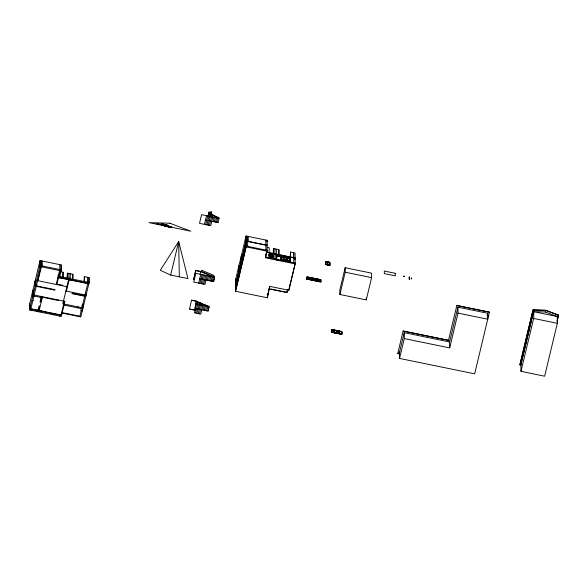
<?xml version="1.0" encoding="UTF-8"?>
<svg xmlns="http://www.w3.org/2000/svg" width="588" height="588" viewBox="0 0 588 588"><rect width="100%" height="100%" fill="white"/><g stroke="black" fill="none" stroke-linecap="round" stroke-linejoin="round"><path stroke-width="0.88" d="M167.977 225.961L168.381 227.027C167.867 225.116 169.836 227.012 168.631 226.145M409.241 277.124L409.344 277.918M409.197 277.176L409.564 277.764L409.564 277.213M409.557 277.293L409.52 277.94L409.175 277.374M409.74 278.822L409.211 279.182L409.439 278.315M409.711 278.896L409.564 278.352L409.182 279.124M409.52 277.801L409.696 277.22L409.241 277.264M306.848 278.969L307.046 278.153L320.96 281.005L320.739 282.071L306.848 278.969L319.887 281.615M171.365 226.718L170.807 226.387L171.689 226.578M161.156 224.667L160.818 224.506M165.25 224.712L164.89 224.616M168.447 226.931C169.939 227.122 168.117 227.269 168.638 226.262M157.305 223.991L156.798 223.734L157.334 223.932M161.413 224.05L160.892 223.808L161.421 224.006M171.373 227.247L171.498 227.652L171.696 226.99L170.711 226.696L170.373 227.262M306.73 277.764L320.717 280.741L320.938 279.712L306.907 276.897L306.73 277.661L320.725 280.564L306.716 277.72M306.855 279.116L307.046 278.175M320.761 281.961L320.952 281.027M306.84 279.013L319.872 281.74M171.115 227.563L171.365 226.527M208.123 216.34L208.983 212.092L210.239 212.349M59.351 277.815L61.262 269.855L61.189 264.931L40.043 260.594L29.4 304.974L29.466 309.898L61.292 316.418L64.915 301.328L33.09 294.809L33.016 289.884M29.466 309.898L40.109 265.519L40.043 260.594M30.811 309.001L40.866 267.077M30.907 310.192L31.23 308.854M34.523 295.103L34.207 296.44L32.766 296.146L32.7 291.222M36.61 286.415L36.926 285.077L35.493 284.783L35.42 279.859M37.97 280.741L41.55 265.82L41.476 260.888M32.259 309.413L32.017 310.42L31.995 308.774M36.331 311.302L36.574 310.302M37.757 310.192L37.441 311.53L37.419 309.891M41.057 296.44L40.741 297.778L42.174 298.072M38.007 310.479L39.102 305.914L39.639 306.025L38.543 310.589M41.035 297.837L40.065 301.901L40.601 302.011L41.579 297.947M38.881 311.824L42.498 296.734M41.675 311.346L41.432 312.346L41.41 310.707M56.242 284.482L59.822 269.561L59.755 264.637M61.189 264.931L60.939 271.193L59.498 270.899M58.455 277.632L56.904 284.092L62.725 285.283L62.6 285.783M52.7 314.654L52.942 313.654M59.675 276.507L59.601 271.553L63.085 272.266L62.901 277.374M58.249 299.961L58.131 300.468L42.373 297.234M72.883 274.28L72.714 280.204L72.883 274.28L67.4 273.155L67.216 278.264M67.23 279.079L67.4 273.155M66.562 286.599L67.039 286.165M60.174 314.786L59.858 316.124L59.836 314.477M66.415 291.126L69.127 279.822M61.02 315.19L64.371 301.218M69.744 279.594L69.987 278.594M70.023 280.006L70.273 273.743M84.393 276.632L84.224 282.563L84.393 276.632L89.038 277.587L89.104 282.512L80.857 316.917L62.093 313.073M77.682 307.862L77.925 306.855M81.342 308.604L80.857 310.611L82.298 310.905M84.312 296.19L84.635 294.853M87.34 283.556L87.59 277.293M89.038 277.587L88.788 283.85L57.911 277.521M79.777 316.697L81.218 310.685M87.708 283.629L81.938 307.678L62.82 303.761L68.906 278.374L68.84 273.449M165.162 225.278L164.816 226.027L165.213 226.086M164.831 226.24L165.007 225.586M165.14 226.431C166.117 224.226 166.845 227.071 165.066 226.417M166.411 226.365C166.97 226.005 165.963 227.446 166.889 225.821C165.419 225.542 167.462 225.711 166.661 225.924C165.625 227.078 166.213 224.77 165.529 226.52M165.772 225.77L165.302 226.395L166.117 226.549M167.249 226.527L167.536 225.873L167.11 226.77L167.095 225.77L167.536 225.88M168.117 226.74L168.278 226.005M168.381 227.012L168.447 226.086M169.55 226.174L169.359 227.233L169.528 226.292M170.424 227.431C171.24 224.653 167.58 228.151 171.534 227.674M170.388 226.703C169.983 226.828 169.961 228.1 169.925 226.615M170.108 227.38L170.27 226.703M170.645 275.066L178.686 241.55L187.969 278.616L170.645 275.066L160.267 270.289L178.686 241.55L179.311 276.838M204.44 224.366L206.528 215.678M205.697 224.623L207.784 215.936M207.946 216.435L208.983 212.092M195.782 270.384L193.702 279.337L195.782 270.384L201.971 271.649L213.326 276.434L212.297 281.321L210.614 280.616M206.961 224.881L209.041 216.2M210.247 212.621L208.99 212.452L209.203 216.965L210.247 212.621L211.496 212.474L211.489 211.79L210.453 216.538M208.218 225.138L210.298 216.458M211.496 212.474L210.46 216.818L210.445 216.127M210.901 216.854L211.526 214.252L219.104 217.847L218.067 222.602L205.484 220.022M196.488 301.174L194.407 310.089L189.483 309.082L191.556 300.167L196.488 301.174L195.451 305.745M209.475 225.395L211.562 216.715M212.819 216.972L210.732 225.66L199.516 223.359L201.596 214.671L219.111 218.258M200.089 274.273L200.714 271.663L195.782 270.656M213.032 221.573L214.076 217.229M198.671 283.085L200.751 274.398M214.297 221.83L215.333 217.486M199.927 283.342L202.007 274.662M215.553 222.088L216.59 217.744M201.184 283.6L203.264 274.919M197.134 304.812L197.752 301.666L191.556 300.167M202.441 283.857L204.528 275.177M197.788 304.4L195.701 312.809M198.604 304.481L199.009 302.195L196.495 301.681L207.858 306.458L206.814 310.802L205.55 310.273M203.705 284.114L205.785 275.434M199.045 304.657L196.958 313.066M199.655 305.878L200.273 302.724L197.759 302.21M207.042 275.691L204.962 284.379L193.739 282.078L195.826 273.391L214.598 277.235L213.554 281.579L199.707 278.741M198.222 313.602L200.302 304.915M201.125 305.539L201.537 303.254L199.016 302.739M207.263 280.292L208.299 275.948M199.479 313.86L201.559 305.172M208.519 280.549L209.563 276.206M202.823 305.429L200.736 314.117L194.444 312.823L196.524 304.143L209.115 306.723L208.071 311.059L195.488 308.487M209.776 280.807L210.82 276.463M203.036 310.03L204.08 305.686M211.041 281.064L212.077 276.72M204.301 310.288L205.337 305.944M205.557 310.545L206.594 306.201M213.554 281.579L214.591 276.963L213.334 276.705M201.544 303.805L209.107 306.444L208.071 311.059M267.055 252.575L266.68 251.679L267.055 252.575L267.217 240.338L246.063 236.001L235.428 280.38L235.582 291.281L267.408 297.8L267.694 294M235.494 285.305L246.137 240.933L267.283 245.262M235.501 285.533L246.144 241.161L267.297 245.49M235.575 290.457L246.21 246.085L267.364 250.414L267.04 251.752M235.582 291.281L246.225 246.901L246.063 236.001M266.893 241.675L267.217 240.338M266.474 252.561L265.416 256.971L295.205 263.071L289.09 288.583M266.695 252.502L265.423 257.787L295.213 263.894L288.884 290.281L269.774 286.371L267.731 296.462M268.966 254.927L269.201 253.928L273.516 254.81L273.552 257.272L269.238 256.39L269.201 253.928M271.017 257.228L271.009 254.971L269.355 254.633L270.98 255.074L270.987 257.324M271.384 255.464L271.48 255.074L273.133 255.412L273.163 257.566M278.977 254.611L278.91 249.687L273.427 248.562L273.244 253.671M273.133 255.412L273.06 257.235M276.154 256.125L276.389 255.126L290.479 258.014L290.516 260.749L281.108 258.823M280.954 260.91L280.733 256.515L276.536 255.655L280.652 256.853L280.696 260.058M269.561 286.385L267.4 296.977M278.91 249.687L278.727 254.795M280.976 256.566L290.141 258.441L280.976 256.566L281.013 259.117M283.908 257.169L283.835 257.588L281.16 256.927L281.123 260.19M287.179 258.044L289.855 258.705L289.869 261.138M295.213 263.894L295.066 252.994L290.421 252.046L290.237 257.147M269.017 288.892L286.885 292.552L287.517 289.678M294.809 259.257L295.132 257.919L266.57 252.09M286.885 292.552L287.517 289.906M294.816 259.484L295.132 258.147L266.577 252.296M325.59 261.462L329.824 262.682L329.861 265.416L325.546 264.534L325.59 261.462L329.905 262.351L329.861 265.416M325.825 261.601L329.662 262.388L325.825 261.601L325.781 264.49L329.618 265.276L329.662 262.388M325.987 262.079L326.024 264.453L327.472 264.688M325.546 264.534L329.941 265.085M325.781 264.49L329.699 264.945M327.428 262.373L327.465 264.747L327.442 262.314M327.67 262.424L327.744 261.998M327.781 264.549L327.67 262.329M329.346 262.762L329.405 265.026M345.163 267.738L339.827 290.009L339.886 294.5L366.258 299.902L371.601 277.632L371.535 273.141L345.163 267.738L345.229 272.229L339.886 294.5M331.419 329.42L341.826 331.904L341.856 334.366L331.367 332.22L331.419 329.42L341.907 331.573L341.856 334.366M331.551 329.883L336.498 330.544L336.446 333.175L331.588 332.183L331.551 329.883L333.139 330.206M331.83 329.787L331.86 331.919L334.043 332.249L333.962 332.668M331.367 332.22L341.937 334.035M331.588 332.183L336.527 332.845M335.586 330.706L334.013 330.037M333.962 330.338L333.991 332.558L336.476 333.065M334.175 330.382L336.262 330.64M334.204 332.521L334.234 330.162M336.226 330.809L336.299 332.771M336.718 330.588L341.606 331.941L341.635 334.241L336.667 333.22L336.718 330.588L341.687 331.61L341.694 334.021M336.255 332.94L334.263 332.293M336.88 330.941L338.967 331.191L338.96 333.492L338.967 331.191M336.909 333.073L336.924 330.772M341.444 331.757L341.488 333.837M341.635 334.241L336.748 332.889M449.6 341.753L448.497 340.29L403.125 330.993L397.745 353.52L399.958 351.947M404.221 332.661L404.301 338.592L449.673 347.89L449.592 341.959L404.221 332.661L399.458 352.499L399.546 358.437L474.678 373.828L489.414 312.169L456.839 305.495L448.497 340.364L403.125 331.066M399.546 358.437L404.301 338.592M449.592 341.959L457.934 307.164L487.695 313.264L487.775 319.196L458.015 313.095L457.934 307.164M449.673 347.89L458.015 313.095M487.062 315.903L487.695 313.264M519.814 364.825L532.985 309.876L545.76 310.258L558.6 315.124L557.079 321.349M557.233 316.528L533.559 311.677L545.363 312L557.233 316.528L557.328 323.312L544.642 376.21L520.968 371.359L533.654 318.453L533.941 310.082L520.799 365.141L519.932 364.957L533.073 309.972L545.752 310.405L558.482 315.183M533.132 313.441L520.799 365.141M545.326 312.088L545.76 310.258M557.24 316.778L557.615 314.933M557.211 320.658L558.497 315.117M211.114 216.458L211.526 214.252M209.203 216.965L210.239 211.937L211.496 212.194M306.921 276.875L320.938 279.712M409.402 277.705L409.674 277.301M409.314 278.44L409.321 279.146L409.491 278.55M409.307 278.793L409.557 278.572M409.748 278.962L409.704 278.756M166.529 225.748L166.999 225.932L166.426 225.843M168.624 226.872L168.962 226.909M208.336 216.435L210.254 213.032M211.408 217.398L212.79 215.193L217.847 217.869L216.81 222.205M307.502 277.845L307.179 277.823M307.59 277.168L307.649 277.801M308.472 278.109L308.663 277.389M309.663 278.286L309.339 278.264M309.744 277.609L309.553 278.381M310.346 279.057L310.413 279.69M310.802 278.411L310.824 277.83M311.905 278.05L311.714 278.822M312.897 278.947L312.662 279.013M312.912 278.991L312.978 278.271M314.058 278.491L313.867 279.263M314.734 279.366L315.337 279.138L315.139 278.712M316.219 278.933L316.028 279.704M317.101 279.925L317.292 279.16M318.306 280.101L318.373 279.381M319.034 280.131L319.651 280.02L319.453 279.601M319.651 280.02L319.262 280.366M320.445 280.498L320.122 280.469M320.46 280.542L320.534 279.822M208.395 216.59L209.732 215.002L208.99 212.452M163.493 224.3L164.118 224.55L163.515 224.329M307.333 277.117L307.267 277.911M308.413 277.338L308.347 278.131M308.862 277.808L308.259 278.043M307.348 278.3L307.171 279.028M309.486 277.558L309.428 278.352M307.392 278.69L307.774 278.536L307.428 279.079M308.472 278.161L308.553 277.771M308.428 278.521L308.252 279.249M310.567 277.779L310.221 278.322L311.023 278.256M308.465 278.91L308.854 278.756L308.509 279.3M309.509 278.741L309.332 279.469M311.647 277.999L311.581 278.793M309.545 279.131L309.935 278.977L309.589 279.521M312.728 278.22L312.581 278.771M310.626 279.351L311.015 279.197L310.662 279.741M311.662 279.182L311.493 279.91M313.808 278.44L313.632 279.168M311.706 279.572L312.088 279.418L311.743 279.962M313.705 278.918L314.257 278.918M312.743 279.403L312.566 280.131M314.881 278.661L314.815 279.462M315.962 278.881L315.896 279.682M313.86 280.013L314.249 279.859L313.904 280.402M315.866 279.359L316.418 279.359M314.903 279.844L314.727 280.572M317.042 279.102L316.976 279.903M314.94 280.233L315.33 280.079L314.977 280.623M317.491 279.579L316.888 279.807M318.123 279.329L318.057 280.123M318.02 279.8L318.571 279.8M317.057 280.285L316.881 281.013M319.196 279.55L319.049 280.101M317.101 280.674L317.483 280.52L317.138 281.064M318.137 280.513L317.792 281.057M320.276 279.77L320.21 280.564M320.291 280.954L320.122 281.681M319.299 281.512L319.644 280.961M320.335 281.343L320.747 281.424M161.707 224.917C160.965 224.557 162.692 224.689 161.803 224.939M404.221 276.522L403.581 276.522L403.574 276.044L404.676 276.272L404.331 276.441M411.497 277.867L411.549 278.999M171.181 227.571L171.204 227.196M171.652 226.571L171.652 226.983M157.672 224.072L157.996 223.874L157.606 224.065M168.286 226.755L167.984 226.931M163.391 224.101C163.56 225.042 161.943 223.896 163.133 224.219M158.973 224.359C159.693 224.182 158.29 223.866 158.856 224.337M161.347 224.219L161.685 223.896L161.296 224.219M165.302 226.387L165.919 226.189L165.103 226.159M165.889 225.013C166.845 224.498 165.331 225.182 165.801 224.991M163.016 224.425L163.405 224.094M216.803 221.933L218.067 222.602M164.647 224.498L164.214 224.623L164.647 224.491M169.814 226.623L170.557 226.748M157.606 224.234L157.327 223.734L157.584 224.212M166.933 226.461L167.095 225.77M165.096 226.145L165.441 226.498M166.963 226.689L167.374 226.542M267.371 247.32L269.113 247.68L269.179 252.627M325.803 261.719L327.722 262.108L327.729 264.776L329.647 265.166M246.225 246.901L267.371 251.238M276.514 255.765L280.711 256.625M273.398 255.31L269.084 254.428L269.12 256.89M276.22 255.846L290.303 258.735M271.435 255.266L273.104 255.508M285.834 258.11L290.237 259.014M271.575 255.346L273.302 255.699M269.26 255.023L270.914 255.361M533.081 310.148L533.941 310.324M281.748 259.271L283.21 259.573M284.768 259.889L286.422 260.227M287.245 260.396L289.443 260.844M345.229 272.229L371.601 277.632M284.864 259.933L288.708 260.785M277.551 259.889L279.035 260.197M533.654 318.453L557.328 323.312M307.37 277.507L307.781 277.587M309.531 277.948L309.942 278.028M311.684 278.389L312.096 278.477M312.765 278.609L313.176 278.697M314.925 279.05L315.337 279.138M320.32 280.16L320.732 280.241M307.054 278.308L320.96 281.16M270.774 289.024L286.878 292.324M213.547 281.307L212.29 280.777M40.109 265.519L61.262 269.855M41.307 266.82L59.579 270.561M41.226 267.15L39.786 266.856L39.719 261.932M331.61 329.662L333.999 330.177M341.657 331.72L339.173 331.213L339.18 333.624L336.696 333.109M200.28 303.276L205.322 304.849L205.33 305.4L207.851 305.914L207.858 306.458M89.104 282.512L58.234 276.184L58.212 274.545M68.664 279.374L59.432 277.507L62.916 278.22L63.085 272.266M195.657 309.847L194.4 309.589L194.407 310.089M195.664 310.119L189.836 309.156M397.738 353.447L399.539 353.888M37.61 280.667L66.914 286.672M65.878 291.009L86.076 295.154M36.728 285.915L55 289.663L54.882 290.163L35.17 286.121L35.104 281.196M84.429 295.69L72.148 293.177L72.03 293.677L85.752 296.484L85.716 294.022M83.672 305.172L82.232 304.878L81.916 306.216L83.349 306.51L83.32 304.047M34.288 296.102L40.815 297.44M63.159 302.372L64.592 302.666M64.018 305.062L82.776 308.906L82.746 306.436M32.869 300.431L33.413 300.541M62.203 312.632L79.88 316.256M31.149 309.185L37.683 310.53M39.117 310.824L60.094 315.117M171.079 226.858L170.549 227.365M211.533 214.848L212.79 215.193M161.707 224.131L162.082 223.947L161.693 224.138M169.741 226.314L169.366 226.498M200.714 271.663L213.334 276.977M170.792 227.247L171.204 227.387L170.74 227.211M311.89 278.543L311.493 278.705M409.557 277.44L409.586 277.823M520.872 364.582L520.968 371.359M489.414 312.169L456.839 305.495M366.236 298.109L366.258 299.902M331.632 329.552L331.639 331.955M329.611 262.615L329.618 265.276M293.699 257.853L293.765 262.777M290.421 252.046L290.487 256.971M290.421 261.138L290.384 258.404L276.301 255.515L276.353 259.617M290.141 258.441L290.178 260.999M288.877 289.465L288.884 290.281M287.172 260.58L287.179 257.956L283.886 257.279L283.864 259.962M286.937 260.535C289.046 257.375 281.946 255.92 284.122 259.955M280.924 256.787L280.954 259.337M280.52 260.499L280.469 256.669L276.757 255.905L276.757 259.962M280.432 256.838L280.461 259.955M276.536 255.655L276.595 259.668M276.301 249.15L276.375 254.075M276.382 254.303L276.566 259.778M274.868 248.856L274.934 253.781M274.941 254.009L275.008 258.933M273.427 248.562L273.494 253.487M271.48 255.074L271.465 257.419M271.237 254.869L271.274 257.331M269.355 254.633L269.341 256.985M267.334 293.926L267.408 297.8M265.776 240.044L265.849 244.968M265.857 245.196L265.923 250.12M265.739 254.582L265.776 257.044M248.246 236.45L248.312 241.374M247.504 236.303L247.57 241.227M247.585 241.455L247.651 246.379M245.828 237.008L245.894 241.933M245.902 242.16L245.975 247.085M245.747 237.339L245.894 247.423M241.447 255.266L241.594 265.35M241.205 256.272L241.271 266.687M239.044 265.291L239.191 275.368M238.882 271.443L238.949 276.375M238.801 266.291L238.868 276.705M238.507 267.518L238.64 277.654M238.39 268.018L238.456 272.942M235.744 279.043L235.891 289.12M235.509 280.042L235.575 284.967M235.582 285.202L235.648 290.127M213.907 277.058L213.885 275.419L201.633 270.179L201.655 271.818M167.411 225.858L167.271 225.711M87.399 281.579L87.428 283.218L70.104 279.668L70.082 278.028M61.593 313.441L61.615 315.08L29.79 308.56L29.723 303.636M42.218 261.043L42.292 265.967M39.8 261.601L39.866 266.526M35.177 280.866L35.251 285.79M32.781 290.884L32.847 295.808M32.487 292.111L32.553 297.036M32.362 292.611L32.436 297.535M29.481 304.635L29.547 309.56M411.49 278.278A1.602 0.581 13.5 0 1 411.512 278.69M158.334 224.131L157.871 224.094L158.29 224.212M162.42 224.204L161.965 224.168L162.42 224.204M160.436 224.594L160.399 224.645M160.039 224.44L159.407 224.226L160.039 224.44M163.06 224.881L162.303 224.939L163.06 224.881M167.146 224.954L166.397 225.042L167.146 224.954M162.457 224.984L163.052 225.219L162.464 225.028M169.873 223.219L149.014 222.639L190.843 231.209L169.873 223.219M395.268 273.295L384.309 271.053L384.346 273.626L395.305 275.875L395.268 273.295M293.691 257.625L293.625 252.7L293.691 257.625"/></g></svg>
